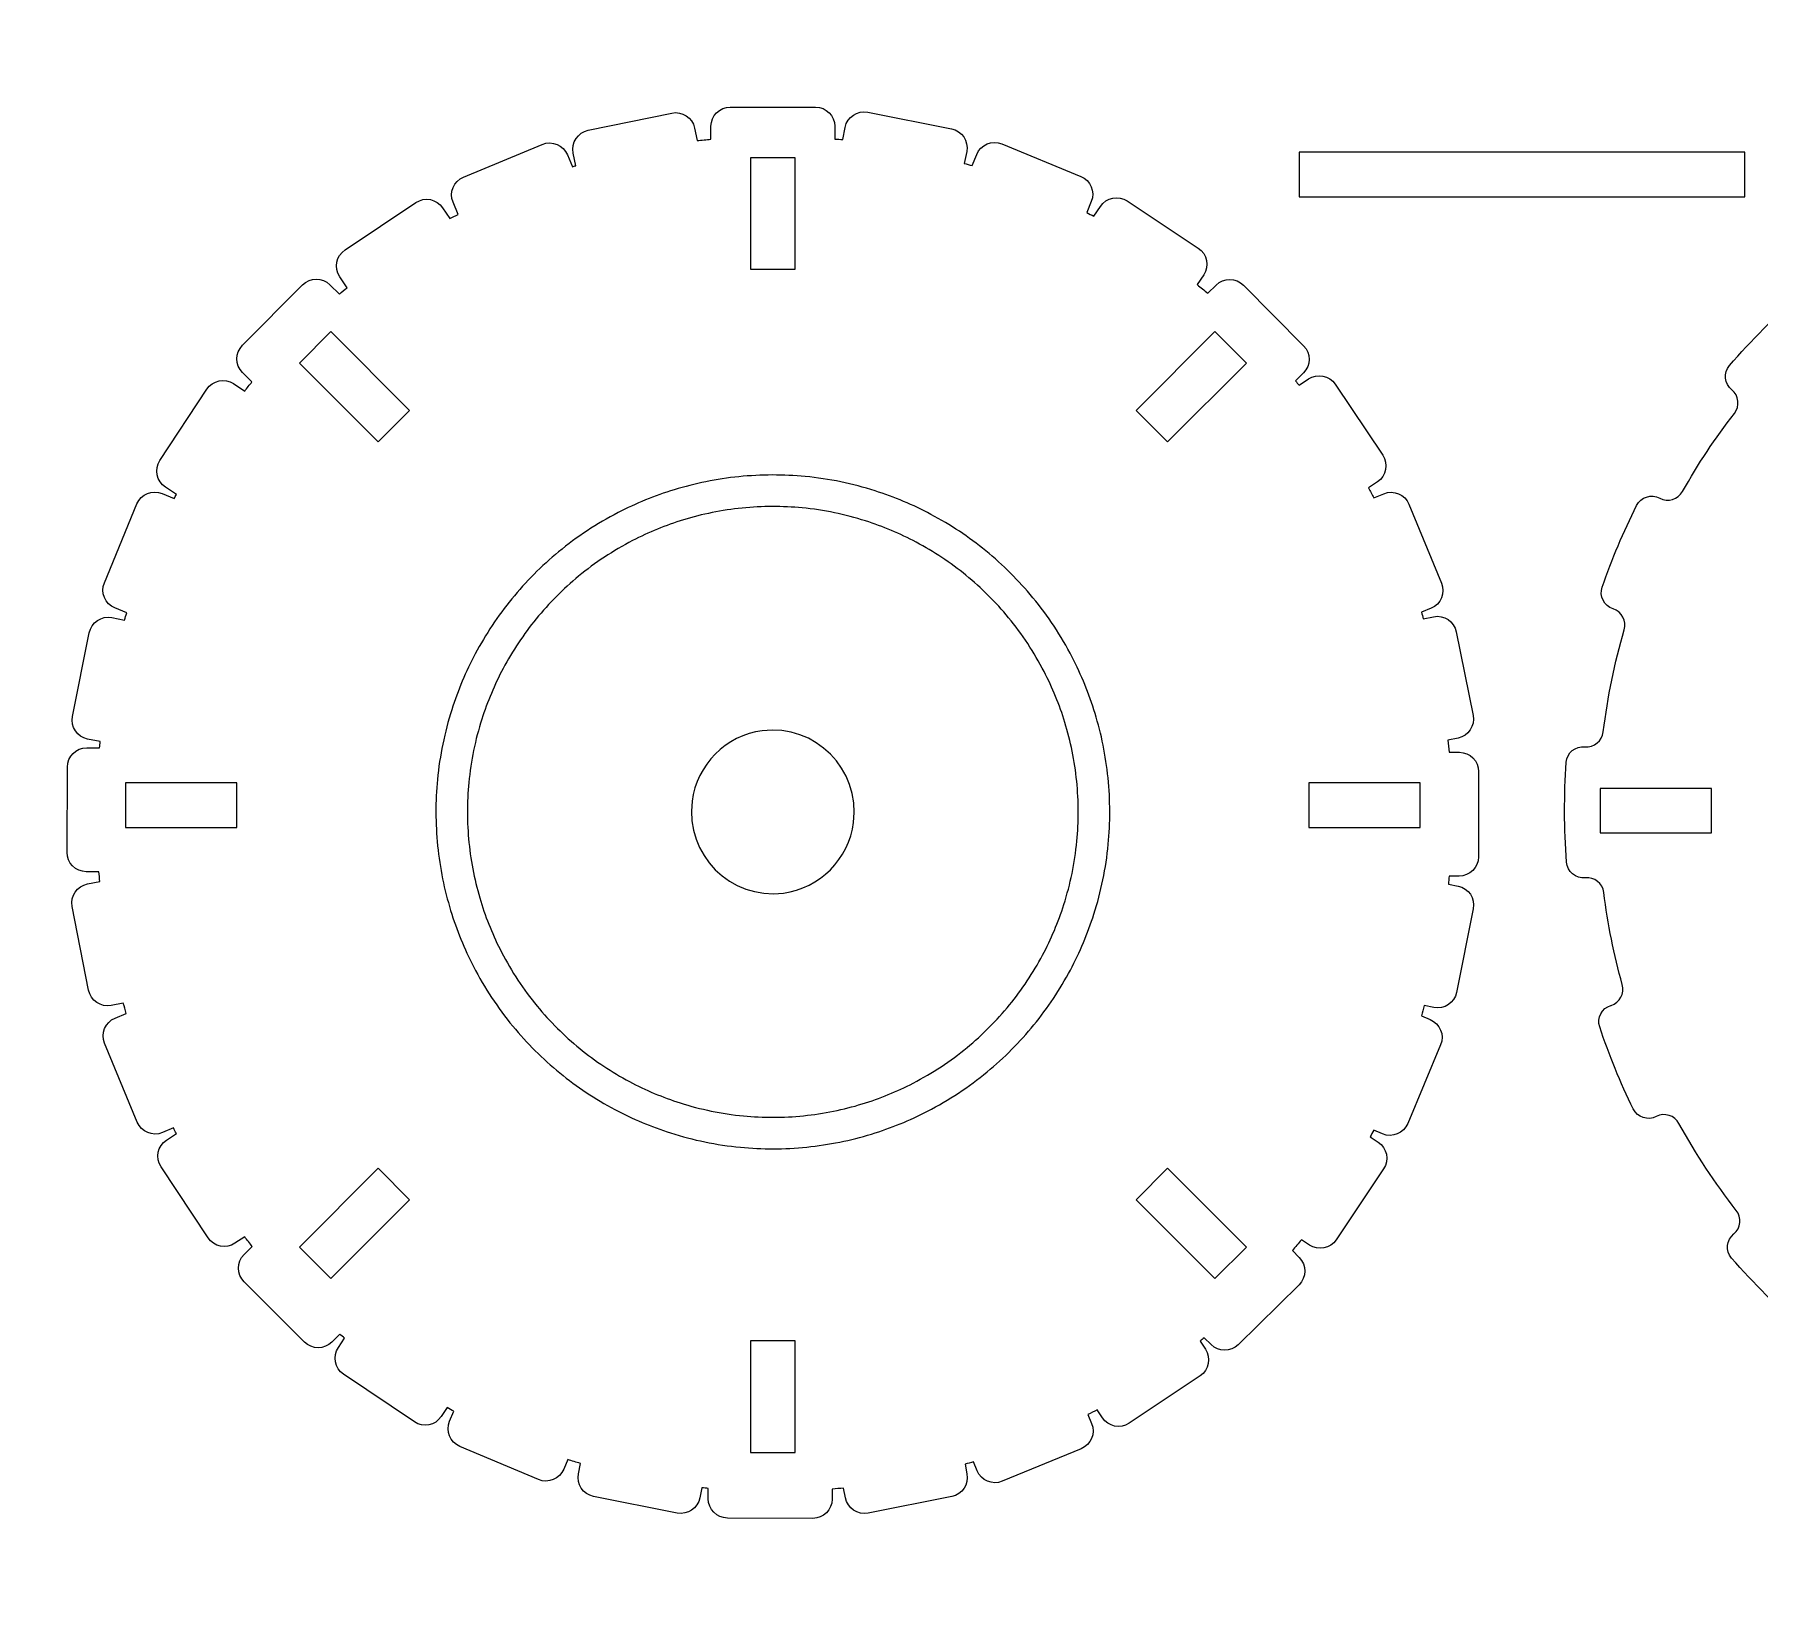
# Model space of a CAD drawing. Header units: centimetres. Extents: x -162 to 162, y -134 to 134.
# Drawn here: x 108.9 to 120.7, y -26.18 to -15.49 of the extents above; entities that cross this region are included whole.
import ezdxf

# ---------------------------------------------------------------- set-up
doc = ezdxf.new("R2010")
doc.units = ezdxf.units.CM
doc.header["$MEASUREMENT"] = 0
doc.layers.add('Capa 1', color=7, linetype='Continuous')
doc.layers.add('GUIDE', color=7, linetype='Continuous')

msp = doc.modelspace()

# ---------------------------------------------------------------- linework, layer by layer
at = {"layer": 'Capa 1', "lineweight": 9}
for points, knots in [([(118.64385, -21.24163), (118.71633, -21.24179), (118.77573, -21.18264), (118.77591, -21.11018), (118.77591, -21.11018), (118.77724, -20.52672), (118.77724, -20.52672), (118.77739, -20.45426), (118.71825, -20.39484), (118.64579, -20.39466), (118.64579, -20.39466), (118.57515, -20.39451), (118.57515, -20.39451), (118.57265, -20.36688), (118.57028, -20.33923), (118.5673, -20.31175), (118.5673, -20.31175), (118.63628, -20.2979), (118.63628, -20.2979), (118.70732, -20.28361), (118.75377, -20.21381), (118.73948, -20.14277), (118.73948, -20.14277), (118.62452, -19.57074), (118.62452, -19.57074), (118.61025, -19.4997), (118.54043, -19.45325), (118.46938, -19.46753), (118.46938, -19.46753), (118.39914, -19.48165), (118.39914, -19.48165), (118.39467, -19.46679), (118.39096, -19.45164), (118.38636, -19.43686), (118.38636, -19.43686), (118.45189, -19.40984), (118.45189, -19.40984), (118.51888, -19.38222), (118.55109, -19.30481), (118.52346, -19.23782), (118.52346, -19.23782), (118.30105, -18.69841), (118.30105, -18.69841), (118.27342, -18.63141), (118.19601, -18.59921), (118.12902, -18.62684), (118.12902, -18.62684), (118.06037, -18.65515), (118.06037, -18.65515), (118.04827, -18.63223), (118.03639, -18.6092), (118.02392, -18.58652), (118.02392, -18.58652), (118.08543, -18.54527), (118.08543, -18.54527), (118.14561, -18.50492), (118.16184, -18.42265), (118.12148, -18.36247), (118.12148, -18.36247), (117.79653, -17.87787), (117.79653, -17.87787), (117.75616, -17.81769), (117.67391, -17.80146), (117.61373, -17.84182), (117.61373, -17.84182), (117.54978, -17.88468), (117.54978, -17.88468), (117.54165, -17.87473), (117.53353, -17.86477), (117.5253, -17.85488), (117.5253, -17.85488), (117.57995, -17.80061), (117.57995, -17.80061), (117.63138, -17.74955), (117.63166, -17.6657), (117.58059, -17.61428), (117.58059, -17.61428), (117.16945, -17.2003), (117.16945, -17.2003), (117.11838, -17.14888), (117.03454, -17.14859), (116.98311, -17.19966), (116.98311, -17.19966), (116.92674, -17.25564), (116.92674, -17.25564), (116.90254, -17.23547), (116.87775, -17.21603), (116.85313, -17.19633), (116.85313, -17.19633), (116.8975, -17.12941), (116.8975, -17.12941), (116.93753, -17.06902), (116.92085, -16.98683), (116.86047, -16.94679), (116.86047, -16.94679), (116.37413, -16.62444), (116.37413, -16.62444), (116.31373, -16.5844), (116.23156, -16.60108), (116.19153, -16.66147), (116.19153, -16.66147), (116.14667, -16.72916), (116.14667, -16.72916), (116.1304, -16.72042), (116.1137, -16.71242), (116.09731, -16.70388), (116.09731, -16.70388), (116.1285, -16.62803), (116.1285, -16.62803), (116.15607, -16.56102), (116.12378, -16.48363), (116.05677, -16.45606), (116.05677, -16.45606), (115.51717, -16.23411), (115.51717, -16.23411), (115.45015, -16.20655), (115.37276, -16.23883), (115.34521, -16.30584), (115.34521, -16.30584), (115.31358, -16.38276), (115.31358, -16.38276), (115.29606, -16.37741), (115.27821, -16.37285), (115.2606, -16.36772), (115.2606, -16.36772), (115.27689, -16.28526), (115.27689, -16.28526), (115.29094, -16.21418), (115.24427, -16.14451), (115.17318, -16.13046), (115.17318, -16.13046), (114.6008, -16.01734), (114.6008, -16.01734), (114.5297, -16.00329), (114.46004, -16.04995), (114.446, -16.12104), (114.446, -16.12104), (114.42939, -16.20505), (114.42939, -16.20505), (114.41137, -16.20324), (114.39305, -16.20252), (114.37498, -16.20092), (114.37498, -16.20092), (114.37498, -16.11409), (114.37498, -16.11409), (114.37498, -16.04164), (114.31571, -15.98234), (114.24323, -15.98234), (114.24323, -15.98234), (113.65977, -15.98234), (113.65977, -15.98234), (113.58731, -15.98234), (113.52801, -16.04164), (113.52801, -16.11409), (113.52801, -16.11409), (113.52801, -16.20227), (113.52801, -16.20227), (113.49652, -16.20517), (113.46518, -16.20856), (113.43386, -16.21211), (113.43386, -16.21211), (113.41597, -16.12555), (113.41597, -16.12555), (113.4013, -16.0546), (113.33124, -16.00854), (113.26027, -16.02321), (113.26027, -16.02321), (112.6889, -16.14134), (112.6889, -16.14134), (112.61793, -16.15601), (112.57188, -16.22608), (112.58654, -16.29704), (112.58654, -16.29704), (112.60443, -16.38353), (112.60443, -16.38353), (112.59647, -16.38596), (112.58833, -16.38797), (112.5804, -16.39045), (112.5804, -16.39045), (112.54677, -16.30926), (112.54677, -16.30926), (112.51905, -16.24232), (112.44158, -16.21024), (112.37463, -16.23795), (112.37463, -16.23795), (111.83559, -16.46123), (111.83559, -16.46123), (111.76864, -16.48896), (111.73655, -16.56642), (111.76428, -16.63337), (111.76428, -16.63337), (111.79872, -16.71653), (111.79872, -16.71653), (111.78029, -16.72626), (111.76154, -16.73545), (111.74325, -16.74544), (111.74325, -16.74544), (111.69357, -16.67119), (111.69357, -16.67119), (111.65328, -16.61096), (111.57104, -16.59466), (111.51082, -16.63495), (111.51082, -16.63495), (111.02588, -16.9594), (111.02588, -16.9594), (110.96565, -16.9997), (110.94934, -17.08195), (110.98964, -17.14218), (110.98964, -17.14218), (111.04027, -17.21782), (111.04027, -17.21782), (111.02242, -17.23231), (111.00468, -17.24688), (110.98707, -17.26164), (110.98707, -17.26164), (110.92252, -17.19744), (110.92252, -17.19744), (110.87116, -17.14634), (110.78731, -17.14656), (110.7362, -17.19794), (110.7362, -17.19794), (110.32474, -17.61162), (110.32474, -17.61162), (110.27364, -17.663), (110.27387, -17.74685), (110.32525, -17.79794), (110.32525, -17.79794), (110.38944, -17.86179), (110.38944, -17.86179), (110.37252, -17.88221), (110.35653, -17.9034), (110.33994, -17.92412), (110.33994, -17.92412), (110.26357, -17.87387), (110.26357, -17.87387), (110.20303, -17.83404), (110.12091, -17.85098), (110.08108, -17.91151), (110.08108, -17.91151), (109.76036, -18.39892), (109.76036, -18.39892), (109.72054, -18.45945), (109.73747, -18.54157), (109.79801, -18.58141), (109.79801, -18.58141), (109.8729, -18.63068), (109.8729, -18.63068), (109.86786, -18.64006), (109.86329, -18.64972), (109.85832, -18.65914), (109.85832, -18.65914), (109.77506, -18.62476), (109.77506, -18.62476), (109.70808, -18.59711), (109.63066, -18.62927), (109.603, -18.69626), (109.603, -18.69626), (109.38031, -19.23555), (109.38031, -19.23555), (109.35266, -19.30252), (109.38483, -19.37996), (109.45181, -19.40761), (109.45181, -19.40761), (109.53308, -19.44118), (109.53308, -19.44118), (109.52797, -19.45763), (109.52385, -19.47452), (109.51892, -19.49106), (109.51892, -19.49106), (109.43179, -19.47368), (109.43179, -19.47368), (109.36072, -19.45949), (109.29098, -19.50604), (109.2768, -19.5771), (109.2768, -19.5771), (109.16262, -20.14929), (109.16262, -20.14929), (109.14844, -20.22035), (109.19497, -20.29009), (109.26604, -20.30427), (109.26604, -20.30427), (109.3522, -20.32146), (109.3522, -20.32146), (109.35067, -20.33584), (109.34923, -20.35025), (109.34784, -20.36466), (109.34784, -20.36466), (109.25999, -20.36429), (109.25999, -20.36429), (109.18752, -20.36398), (109.12798, -20.42303), (109.12768, -20.49549), (109.12768, -20.49549), (109.12524, -21.07895), (109.12524, -21.07895), (109.12494, -21.15141), (109.18397, -21.21095), (109.25643, -21.21125), (109.25643, -21.21125), (109.34357, -21.21161), (109.34357, -21.21161), (109.34544, -21.23374), (109.34645, -21.25611), (109.34864, -21.27815), (109.34864, -21.27815), (109.26436, -21.29468), (109.26436, -21.29468), (109.19325, -21.30862), (109.14647, -21.3782), (109.16042, -21.44931), (109.16042, -21.44931), (109.27264, -22.02189), (109.27264, -22.02189), (109.28659, -22.09299), (109.35618, -22.13977), (109.42729, -22.12583), (109.42729, -22.12583), (109.50989, -22.10963), (109.50989, -22.10963), (109.51677, -22.13338), (109.52291, -22.15744), (109.53016, -22.18104), (109.53016, -22.18104), (109.45354, -22.21278), (109.45354, -22.21278), (109.38659, -22.24053), (109.35452, -22.31799), (109.38225, -22.38494), (109.38225, -22.38494), (109.6056, -22.92397), (109.6056, -22.92397), (109.63334, -22.99091), (109.71081, -23.02299), (109.77776, -22.99524), (109.77776, -22.99524), (109.85347, -22.96387), (109.85347, -22.96387), (109.86004, -22.97641), (109.86615, -22.98921), (109.87283, -23.00168), (109.87283, -23.00168), (109.80506, -23.04658), (109.80506, -23.04658), (109.74465, -23.0866), (109.72797, -23.16876), (109.768, -23.22918), (109.768, -23.22918), (110.09026, -23.71557), (110.09026, -23.71557), (110.13027, -23.77598), (110.21244, -23.79265), (110.27286, -23.75264), (110.27286, -23.75264), (110.33985, -23.70825), (110.33985, -23.70825), (110.35726, -23.72999), (110.37414, -23.75213), (110.39192, -23.77357), (110.39192, -23.77357), (110.33589, -23.82969), (110.33589, -23.82969), (110.28469, -23.88097), (110.28476, -23.96482), (110.33605, -24.01602), (110.33605, -24.01602), (110.74896, -24.42824), (110.74896, -24.42824), (110.80024, -24.47943), (110.88408, -24.47937), (110.93527, -24.42809), (110.93527, -24.42809), (110.98995, -24.37332), (110.98995, -24.37332), (111.00107, -24.38264), (111.01207, -24.39212), (111.02328, -24.40133), (111.02328, -24.40133), (110.98035, -24.46516), (110.98035, -24.46516), (110.9399, -24.52527), (110.956, -24.60757), (111.01611, -24.64801), (111.01611, -24.64801), (111.50022, -24.9737), (111.50022, -24.9737), (111.56034, -25.01414), (111.64264, -24.99805), (111.68308, -24.93792), (111.68308, -24.93792), (111.72454, -24.8763), (111.72454, -24.8763), (111.73951, -24.88455), (111.75442, -24.89289), (111.76948, -24.90098), (111.76948, -24.90098), (111.74081, -24.9691), (111.74081, -24.9691), (111.7127, -25.0359), (111.74435, -25.11354), (111.81115, -25.14164), (111.81115, -25.14164), (112.34893, -25.36795), (112.34893, -25.36795), (112.41573, -25.39606), (112.49336, -25.36441), (112.52147, -25.29761), (112.52147, -25.29761), (112.5493, -25.2315), (112.5493, -25.2315), (112.57789, -25.24064), (112.60673, -25.24921), (112.63558, -25.2578), (112.63558, -25.2578), (112.62158, -25.32827), (112.62158, -25.32827), (112.60745, -25.39935), (112.65404, -25.46904), (112.72513, -25.48318), (112.72513, -25.48318), (113.2974, -25.59686), (113.2974, -25.59686), (113.36848, -25.61099), (113.43818, -25.56439), (113.45231, -25.49331), (113.45231, -25.49331), (113.46598, -25.42446), (113.46598, -25.42446), (113.48065, -25.42602), (113.49535, -25.42743), (113.51006, -25.42886), (113.51006, -25.42886), (113.50979, -25.49908), (113.50979, -25.49908), (113.5095, -25.57154), (113.56856, -25.63106), (113.64102, -25.63134), (113.64102, -25.63134), (114.22448, -25.63361), (114.22448, -25.63361), (114.29695, -25.63389), (114.35647, -25.57483), (114.35674, -25.50238), (114.35674, -25.50238), (114.35702, -25.43293), (114.35702, -25.43293), (114.3828, -25.43075), (114.40889, -25.42963), (114.43454, -25.42702), (114.43454, -25.42702), (114.44774, -25.49363), (114.44774, -25.49363), (114.46181, -25.56471), (114.53148, -25.61135), (114.60257, -25.59728), (114.60257, -25.59728), (115.17492, -25.48395), (115.17492, -25.48395), (115.246, -25.46986), (115.29264, -25.40019), (115.27857, -25.32911), (115.27857, -25.32911), (115.26555, -25.26337), (115.26555, -25.26337), (115.28459, -25.25779), (115.30391, -25.25291), (115.32286, -25.2471), (115.32286, -25.2471), (115.34802, -25.30814), (115.34802, -25.30814), (115.37562, -25.37515), (115.45303, -25.40738), (115.52002, -25.37977), (115.52002, -25.37977), (116.05949, -25.15748), (116.05949, -25.15748), (116.12648, -25.12987), (116.15871, -25.05246), (116.13111, -24.98547), (116.13111, -24.98547), (116.10587, -24.92423), (116.10587, -24.92423), (116.12659, -24.91338), (116.14783, -24.90337), (116.16837, -24.89221), (116.16837, -24.89221), (116.2045, -24.94635), (116.2045, -24.94635), (116.24472, -25.00664), (116.32696, -25.02304), (116.38723, -24.98281), (116.38723, -24.98281), (116.87255, -24.65893), (116.87255, -24.65893), (116.93282, -24.61871), (116.94921, -24.53648), (116.909, -24.47621), (116.909, -24.47621), (116.87224, -24.42113), (116.87224, -24.42113), (116.88188, -24.41333), (116.89192, -24.40602), (116.90148, -24.39815), (116.90148, -24.39815), (116.94755, -24.4448), (116.94755, -24.4448), (116.99844, -24.49636), (117.08231, -24.49689), (117.13387, -24.44599), (117.13387, -24.44599), (117.54908, -24.03607), (117.54908, -24.03607), (117.60063, -23.98515), (117.60116, -23.90132), (117.55025, -23.84974), (117.55025, -23.84974), (117.50369, -23.80256), (117.50369, -23.80256), (117.52448, -23.7779), (117.54507, -23.75306), (117.56538, -23.72796), (117.56538, -23.72796), (117.62045, -23.76471), (117.62045, -23.76471), (117.68072, -23.80493), (117.76295, -23.78852), (117.80316, -23.72825), (117.80316, -23.72825), (118.12703, -23.2429), (118.12703, -23.2429), (118.16724, -23.18263), (118.15083, -23.1004), (118.09056, -23.06019), (118.09056, -23.06019), (118.03644, -23.02407), (118.03644, -23.02407), (118.04451, -23.00919), (118.0517, -22.99377), (118.05961, -22.97881), (118.05961, -22.97881), (118.12055, -23.00421), (118.12055, -23.00421), (118.18743, -23.03209), (118.26495, -23.00018), (118.29284, -22.9333), (118.29284, -22.9333), (118.51733, -22.39475), (118.51733, -22.39475), (118.54522, -22.32787), (118.51331, -22.25034), (118.44643, -22.22245), (118.44643, -22.22245), (118.38582, -22.19719), (118.38582, -22.19719), (118.39303, -22.17411), (118.39898, -22.15051), (118.40582, -22.12728), (118.40582, -22.12728), (118.47146, -22.14036), (118.47146, -22.14036), (118.54253, -22.15452), (118.61226, -22.10797), (118.62642, -22.0369), (118.62642, -22.0369), (118.7405, -21.4647), (118.7405, -21.4647), (118.75468, -21.39364), (118.70812, -21.3239), (118.63706, -21.30974), (118.63706, -21.30974), (118.57037, -21.29644), (118.57037, -21.29644), (118.57225, -21.27823), (118.57323, -21.25975), (118.57488, -21.24147), (118.57488, -21.24147), (118.64385, -21.24163), (118.64385, -21.24163)], [0, 0, 0, 0, 0.00520833, 0.00520833, 0.00520833, 0.01041667, 0.01041667, 0.01041667, 0.015625, 0.015625, 0.015625, 0.02083333, 0.02083333, 0.02083333, 0.02604167, 0.02604167, 0.02604167, 0.03125, 0.03125, 0.03125, 0.03645833, 0.03645833, 0.03645833, 0.04166667, 0.04166667, 0.04166667, 0.046875, 0.046875, 0.046875, 0.05208333, 0.05208333, 0.05208333, 0.05729167, 0.05729167, 0.05729167, 0.0625, 0.0625, 0.0625, 0.06770833, 0.06770833, 0.06770833, 0.07291667, 0.07291667, 0.07291667, 0.078125, 0.078125, 0.078125, 0.08333333, 0.08333333, 0.08333333, 0.08854167, 0.08854167, 0.08854167, 0.09375, 0.09375, 0.09375, 0.09895833, 0.09895833, 0.09895833, 0.10416667, 0.10416667, 0.10416667, 0.109375, 0.109375, 0.109375, 0.11458333, 0.11458333, 0.11458333, 0.11979167, 0.11979167, 0.11979167, 0.125, 0.125, 0.125, 0.13020833, 0.13020833, 0.13020833, 0.13541667, 0.13541667, 0.13541667, 0.140625, 0.140625, 0.140625, 0.14583333, 0.14583333, 0.14583333, 0.15104167, 0.15104167, 0.15104167, 0.15625, 0.15625, 0.15625, 0.16145833, 0.16145833, 0.16145833, 0.16666667, 0.16666667, 0.16666667, 0.171875, 0.171875, 0.171875, 0.17708333, 0.17708333, 0.17708333, 0.18229167, 0.18229167, 0.18229167, 0.1875, 0.1875, 0.1875, 0.19270833, 0.19270833, 0.19270833, 0.19791667, 0.19791667, 0.19791667, 0.203125, 0.203125, 0.203125, 0.20833333, 0.20833333, 0.20833333, 0.21354167, 0.21354167, 0.21354167, 0.21875, 0.21875, 0.21875, 0.22395833, 0.22395833, 0.22395833, 0.22916667, 0.22916667, 0.22916667, 0.234375, 0.234375, 0.234375, 0.23958333, 0.23958333, 0.23958333, 0.24479167, 0.24479167, 0.24479167, 0.25, 0.25, 0.25, 0.25520833, 0.25520833, 0.25520833, 0.26041667, 0.26041667, 0.26041667, 0.265625, 0.265625, 0.265625, 0.27083333, 0.27083333, 0.27083333, 0.27604167, 0.27604167, 0.27604167, 0.28125, 0.28125, 0.28125, 0.28645833, 0.28645833, 0.28645833, 0.29166667, 0.29166667, 0.29166667, 0.296875, 0.296875, 0.296875, 0.30208333, 0.30208333, 0.30208333, 0.30729167, 0.30729167, 0.30729167, 0.3125, 0.3125, 0.3125, 0.31770833, 0.31770833, 0.31770833, 0.32291667, 0.32291667, 0.32291667, 0.328125, 0.328125, 0.328125, 0.33333333, 0.33333333, 0.33333333, 0.33854167, 0.33854167, 0.33854167, 0.34375, 0.34375, 0.34375, 0.34895833, 0.34895833, 0.34895833, 0.35416667, 0.35416667, 0.35416667, 0.359375, 0.359375, 0.359375, 0.36458333, 0.36458333, 0.36458333, 0.36979167, 0.36979167, 0.36979167, 0.375, 0.375, 0.375, 0.38020833, 0.38020833, 0.38020833, 0.38541667, 0.38541667, 0.38541667, 0.390625, 0.390625, 0.390625, 0.39583333, 0.39583333, 0.39583333, 0.40104167, 0.40104167, 0.40104167, 0.40625, 0.40625, 0.40625, 0.41145833, 0.41145833, 0.41145833, 0.41666667, 0.41666667, 0.41666667, 0.421875, 0.421875, 0.421875, 0.42708333, 0.42708333, 0.42708333, 0.43229167, 0.43229167, 0.43229167, 0.4375, 0.4375, 0.4375, 0.44270833, 0.44270833, 0.44270833, 0.44791667, 0.44791667, 0.44791667, 0.453125, 0.453125, 0.453125, 0.45833333, 0.45833333, 0.45833333, 0.46354167, 0.46354167, 0.46354167, 0.46875, 0.46875, 0.46875, 0.47395833, 0.47395833, 0.47395833, 0.47916667, 0.47916667, 0.47916667, 0.484375, 0.484375, 0.484375, 0.48958333, 0.48958333, 0.48958333, 0.49479167, 0.49479167, 0.49479167, 0.5, 0.5, 0.5, 0.50520833, 0.50520833, 0.50520833, 0.51041667, 0.51041667, 0.51041667, 0.515625, 0.515625, 0.515625, 0.52083333, 0.52083333, 0.52083333, 0.52604167, 0.52604167, 0.52604167, 0.53125, 0.53125, 0.53125, 0.53645833, 0.53645833, 0.53645833, 0.54166667, 0.54166667, 0.54166667, 0.546875, 0.546875, 0.546875, 0.55208333, 0.55208333, 0.55208333, 0.55729167, 0.55729167, 0.55729167, 0.5625, 0.5625, 0.5625, 0.56770833, 0.56770833, 0.56770833, 0.57291667, 0.57291667, 0.57291667, 0.578125, 0.578125, 0.578125, 0.58333333, 0.58333333, 0.58333333, 0.58854167, 0.58854167, 0.58854167, 0.59375, 0.59375, 0.59375, 0.59895833, 0.59895833, 0.59895833, 0.60416667, 0.60416667, 0.60416667, 0.609375, 0.609375, 0.609375, 0.61458333, 0.61458333, 0.61458333, 0.61979167, 0.61979167, 0.61979167, 0.625, 0.625, 0.625, 0.63020833, 0.63020833, 0.63020833, 0.63541667, 0.63541667, 0.63541667, 0.640625, 0.640625, 0.640625, 0.64583333, 0.64583333, 0.64583333, 0.65104167, 0.65104167, 0.65104167, 0.65625, 0.65625, 0.65625, 0.66145833, 0.66145833, 0.66145833, 0.66666667, 0.66666667, 0.66666667, 0.671875, 0.671875, 0.671875, 0.67708333, 0.67708333, 0.67708333, 0.68229167, 0.68229167, 0.68229167, 0.6875, 0.6875, 0.6875, 0.69270833, 0.69270833, 0.69270833, 0.69791667, 0.69791667, 0.69791667, 0.703125, 0.703125, 0.703125, 0.70833333, 0.70833333, 0.70833333, 0.71354167, 0.71354167, 0.71354167, 0.71875, 0.71875, 0.71875, 0.72395833, 0.72395833, 0.72395833, 0.72916667, 0.72916667, 0.72916667, 0.734375, 0.734375, 0.734375, 0.73958333, 0.73958333, 0.73958333, 0.74479167, 0.74479167, 0.74479167, 0.75, 0.75, 0.75, 0.75520833, 0.75520833, 0.75520833, 0.76041667, 0.76041667, 0.76041667, 0.765625, 0.765625, 0.765625, 0.77083333, 0.77083333, 0.77083333, 0.77604167, 0.77604167, 0.77604167, 0.78125, 0.78125, 0.78125, 0.78645833, 0.78645833, 0.78645833, 0.79166667, 0.79166667, 0.79166667, 0.796875, 0.796875, 0.796875, 0.80208333, 0.80208333, 0.80208333, 0.80729167, 0.80729167, 0.80729167, 0.8125, 0.8125, 0.8125, 0.81770833, 0.81770833, 0.81770833, 0.82291667, 0.82291667, 0.82291667, 0.828125, 0.828125, 0.828125, 0.83333333, 0.83333333, 0.83333333, 0.83854167, 0.83854167, 0.83854167, 0.84375, 0.84375, 0.84375, 0.84895833, 0.84895833, 0.84895833, 0.85416667, 0.85416667, 0.85416667, 0.859375, 0.859375, 0.859375, 0.86458333, 0.86458333, 0.86458333, 0.86979167, 0.86979167, 0.86979167, 0.875, 0.875, 0.875, 0.88020833, 0.88020833, 0.88020833, 0.88541667, 0.88541667, 0.88541667, 0.890625, 0.890625, 0.890625, 0.89583333, 0.89583333, 0.89583333, 0.90104167, 0.90104167, 0.90104167, 0.90625, 0.90625, 0.90625, 0.91145833, 0.91145833, 0.91145833, 0.91666667, 0.91666667, 0.91666667, 0.921875, 0.921875, 0.921875, 0.92708333, 0.92708333, 0.92708333, 0.93229167, 0.93229167, 0.93229167, 0.9375, 0.9375, 0.9375, 0.94270833, 0.94270833, 0.94270833, 0.94791667, 0.94791667, 0.94791667, 0.953125, 0.953125, 0.953125, 0.95833333, 0.95833333, 0.95833333, 0.96354167, 0.96354167, 0.96354167, 0.96875, 0.96875, 0.96875, 0.97395833, 0.97395833, 0.97395833, 0.97916667, 0.97916667, 0.97916667, 0.984375, 0.984375, 0.984375, 0.98958333, 0.98958333, 0.98958333, 0.99479167, 0.99479167, 0.99479167, 1, 1, 1, 1]), ([(123.47522, -16.39157), (123.25974, -16.41899), (123.04981, -16.46179), (122.84617, -16.51829), (122.78535, -16.53516), (122.72242, -16.50171), (122.70395, -16.44137), (122.70395, -16.44137), (122.70375, -16.44071), (122.70375, -16.44071), (122.6848, -16.37872), (122.61824, -16.34328), (122.55674, -16.36377), (122.36323, -16.42829), (122.17593, -16.50517), (121.99532, -16.59304), (121.93705, -16.62139), (121.91438, -16.69312), (121.94415, -16.75068), (121.94415, -16.75068), (121.94436, -16.75106), (121.94436, -16.75106), (121.9734, -16.80722), (121.95155, -16.87539), (121.89616, -16.90586), (121.68697, -17.02091), (121.48837, -17.15185), (121.30224, -17.29745), (121.25242, -17.33642), (121.18118, -17.32969), (121.14096, -17.28087), (121.14096, -17.28087), (121.14095, -17.28086), (121.14095, -17.28086), (121.09966, -17.23074), (121.02445, -17.22345), (120.97542, -17.26602), (120.80289, -17.41581), (120.6416, -17.5777), (120.49308, -17.75049), (120.45076, -17.79972), (120.45846, -17.87485), (120.50876, -17.9159), (120.50876, -17.9159), (120.50905, -17.91613), (120.50905, -17.91613), (120.55795, -17.95604), (120.56502, -18.02705), (120.52637, -18.07697), (120.39546, -18.2461), (120.27677, -18.42475), (120.1712, -18.61142), (120.14014, -18.66635), (120.07193, -18.68732), (120.01622, -18.6577), (120.01622, -18.6577), (120.01556, -18.65735), (120.01556, -18.65735), (119.95833, -18.62693), (119.8863, -18.64881), (119.85731, -18.70677), (119.76713, -18.88704), (119.68852, -19.07371), (119.622, -19.26563), (119.60076, -19.32692), (119.63543, -19.39386), (119.69723, -19.41353), (119.69723, -19.41353), (119.69747, -19.41361), (119.69747, -19.41361), (119.75774, -19.43278), (119.79052, -19.4964), (119.77286, -19.55714), (119.70715, -19.78318), (119.65897, -20.01601), (119.62997, -20.25403), (119.62233, -20.31682), (119.56718, -20.36254), (119.50422, -20.35646), (119.50422, -20.35646), (119.50421, -20.35645), (119.50421, -20.35645), (119.43957, -20.35021), (119.38125, -20.39806), (119.3767, -20.46284), (119.36089, -20.68741), (119.36097, -20.91567), (119.37845, -21.14646), (119.38336, -21.2112), (119.44195, -21.25908), (119.50655, -21.25254), (119.50655, -21.25254), (119.50692, -21.2525), (119.50692, -21.2525), (119.56972, -21.24615), (119.62492, -21.29153), (119.63289, -21.35414), (119.6603, -21.56961), (119.7031, -21.77953), (119.7596, -21.98318), (119.77647, -22.044), (119.74303, -22.10694), (119.68267, -22.1254), (119.68267, -22.1254), (119.68203, -22.1256), (119.68203, -22.1256), (119.62004, -22.14455), (119.58459, -22.21111), (119.60509, -22.2726), (119.6696, -22.46613), (119.74648, -22.65343), (119.83435, -22.83403), (119.8627, -22.89231), (119.93443, -22.91498), (119.99199, -22.8852), (119.99199, -22.8852), (119.99238, -22.885), (119.99238, -22.885), (120.04853, -22.85596), (120.1167, -22.8778), (120.14717, -22.9332), (120.26223, -23.14239), (120.39317, -23.34099), (120.53876, -23.52712), (120.57773, -23.57693), (120.571, -23.64818), (120.52219, -23.68839), (120.52219, -23.68839), (120.52217, -23.6884), (120.52217, -23.6884), (120.47206, -23.7297), (120.46476, -23.8049), (120.50734, -23.85394), (120.65712, -24.02646), (120.81901, -24.18775), (120.9918, -24.33627), (121.04104, -24.37858), (121.11616, -24.37088), (121.15721, -24.32058), (121.15721, -24.32058), (121.15744, -24.32031), (121.15744, -24.32031), (121.19735, -24.27139), (121.26836, -24.26433), (121.31828, -24.30297), (121.48741, -24.43389), (121.66607, -24.55259), (121.85273, -24.65816), (121.90766, -24.68923), (121.92863, -24.75742), (121.89901, -24.81314), (121.89901, -24.81314), (121.89867, -24.81379), (121.89867, -24.81379), (121.86824, -24.87101), (121.89012, -24.94304), (121.94808, -24.97204), (122.12835, -25.06222), (122.31501, -25.14082), (122.50693, -25.20734), (122.56822, -25.22858), (122.63517, -25.19391), (122.65484, -25.1321), (122.65484, -25.1321), (122.65491, -25.13188), (122.65491, -25.13188), (122.67409, -25.0716), (122.73771, -25.03883), (122.79844, -25.05648), (123.02448, -25.12221), (123.25733, -25.17037), (123.49534, -25.19937), (123.55812, -25.20702), (123.60385, -25.26217), (123.59777, -25.32512), (123.59777, -25.32512), (123.59776, -25.32516), (123.59776, -25.32516), (123.59152, -25.38979), (123.63937, -25.4481), (123.70415, -25.45267), (123.92872, -25.46846), (124.15699, -25.46839), (124.38777, -25.4509), (124.45252, -25.446), (124.50039, -25.3874), (124.49385, -25.32281), (124.49385, -25.32281), (124.49382, -25.32244), (124.49382, -25.32244), (124.48746, -25.25964), (124.53284, -25.20444), (124.59546, -25.19647), (124.81092, -25.16905), (125.02084, -25.12624), (125.22449, -25.06974), (125.28531, -25.05287), (125.34825, -25.08632), (125.36671, -25.14667), (125.36671, -25.14667), (125.36691, -25.14732), (125.36691, -25.14732), (125.38587, -25.20931), (125.45242, -25.24477), (125.51392, -25.22426), (125.70744, -25.15974), (125.89474, -25.08286), (126.07534, -24.995), (126.13361, -24.96666), (126.15629, -24.89493), (126.12651, -24.83736), (126.12651, -24.83736), (126.12631, -24.83696), (126.12631, -24.83696), (126.09727, -24.78081), (126.11912, -24.71265), (126.17451, -24.68217), (126.3837, -24.56712), (126.58229, -24.43619), (126.76842, -24.29059), (126.81824, -24.25161), (126.88949, -24.25835), (126.9297, -24.30717), (126.9297, -24.30717), (126.9297, -24.30717), (126.9297, -24.30717), (126.971, -24.35729), (127.0462, -24.36459), (127.09524, -24.32202), (127.26777, -24.17223), (127.42905, -24.01034), (127.57758, -23.83754), (127.61989, -23.78831), (127.61219, -23.71318), (127.5619, -23.67213), (127.5619, -23.67213), (127.56162, -23.67191), (127.56162, -23.67191), (127.5127, -23.63199), (127.50565, -23.56099), (127.54429, -23.51107), (127.67521, -23.34195), (127.79389, -23.16329), (127.89946, -22.97662), (127.93053, -22.9217), (127.99872, -22.90072), (128.05444, -22.93034), (128.05444, -22.93034), (128.0551, -22.93069), (128.0551, -22.93069), (128.11231, -22.9611), (128.18434, -22.93922), (128.21333, -22.88127), (128.30353, -22.701), (128.38213, -22.51433), (128.44865, -22.32241), (128.46988, -22.26113), (128.43522, -22.19418), (128.37342, -22.17452), (128.37342, -22.17452), (128.37319, -22.17444), (128.37319, -22.17444), (128.31291, -22.15526), (128.28014, -22.09165), (128.2978, -22.03091), (128.36352, -21.80486), (128.41168, -21.57203), (128.44069, -21.33401), (128.44834, -21.27123), (128.50348, -21.22551), (128.56644, -21.23159), (128.56644, -21.23159), (128.56647, -21.23158), (128.56647, -21.23158), (128.6311, -21.23783), (128.68941, -21.18997), (128.69397, -21.12519), (128.70976, -20.90062), (128.70968, -20.67236), (128.69221, -20.44158), (128.6873, -20.37685), (128.6287, -20.32896), (128.56411, -20.3355), (128.56411, -20.3355), (128.56375, -20.33554), (128.56375, -20.33554), (128.50095, -20.34189), (128.44575, -20.29651), (128.43778, -20.2339), (128.41036, -20.01843), (128.36755, -19.8085), (128.31105, -19.60485), (128.29418, -19.54404), (128.32763, -19.4811), (128.38798, -19.46264), (128.38798, -19.46264), (128.38863, -19.46245), (128.38863, -19.46245), (128.45061, -19.44349), (128.48606, -19.37693), (128.46557, -19.31544), (128.40106, -19.12192), (128.32418, -18.93462), (128.23632, -18.75401), (128.20797, -18.69574), (128.13624, -18.67306), (128.07867, -18.70284), (128.07867, -18.70284), (128.07827, -18.70305), (128.07827, -18.70305), (128.02212, -18.73209), (127.95396, -18.71024), (127.92349, -18.65485), (127.80842, -18.44567), (127.6775, -18.24706), (127.53189, -18.06093), (127.49292, -18.01111), (127.49965, -17.93987), (127.54847, -17.89965), (127.54847, -17.89965), (127.54848, -17.89964), (127.54848, -17.89964), (127.5986, -17.85834), (127.6059, -17.78314), (127.56333, -17.7341), (127.41354, -17.56157), (127.25164, -17.40029), (127.07885, -17.25177), (127.02962, -17.20946), (126.95449, -17.21716), (126.91345, -17.26745), (126.91345, -17.26745), (126.91322, -17.26774), (126.91322, -17.26774), (126.8733, -17.31664), (126.8023, -17.32371), (126.75238, -17.28506), (126.58327, -17.15414), (126.4046, -17.03545), (126.21793, -16.92988), (126.16301, -16.89882), (126.14203, -16.83062), (126.17165, -16.77491), (126.17165, -16.77491), (126.172, -16.77424), (126.172, -16.77424), (126.20241, -16.71702), (126.18053, -16.64499), (126.12258, -16.616), (125.94231, -16.52582), (125.75563, -16.44721), (125.56371, -16.38069), (125.50243, -16.35945), (125.43548, -16.39412), (125.41582, -16.45592), (125.41582, -16.45592), (125.41574, -16.45616), (125.41574, -16.45616), (125.39656, -16.51643), (125.33295, -16.54921), (125.2722, -16.53155), (125.04617, -16.46583), (124.81334, -16.41766), (124.57533, -16.38866), (124.51254, -16.38101), (124.46682, -16.32587), (124.4729, -16.26291), (124.4729, -16.26291), (124.4729, -16.26289), (124.4729, -16.26289), (124.47914, -16.19825), (124.43128, -16.13994), (124.36651, -16.13539), (124.14194, -16.11958), (123.91367, -16.11966), (123.68289, -16.13714), (123.61815, -16.14205), (123.57027, -16.20064), (123.57681, -16.26524), (123.57681, -16.26524), (123.57685, -16.26561), (123.57685, -16.26561), (123.58321, -16.32841), (123.53783, -16.38361), (123.47522, -16.39157)], [0, 0, 0, 0, 0.0078125, 0.0078125, 0.0078125, 0.015625, 0.015625, 0.015625, 0.0234375, 0.0234375, 0.0234375, 0.03125, 0.03125, 0.03125, 0.0390625, 0.0390625, 0.0390625, 0.046875, 0.046875, 0.046875, 0.0546875, 0.0546875, 0.0546875, 0.0625, 0.0625, 0.0625, 0.0703125, 0.0703125, 0.0703125, 0.078125, 0.078125, 0.078125, 0.0859375, 0.0859375, 0.0859375, 0.09375, 0.09375, 0.09375, 0.1015625, 0.1015625, 0.1015625, 0.109375, 0.109375, 0.109375, 0.1171875, 0.1171875, 0.1171875, 0.125, 0.125, 0.125, 0.1328125, 0.1328125, 0.1328125, 0.140625, 0.140625, 0.140625, 0.1484375, 0.1484375, 0.1484375, 0.15625, 0.15625, 0.15625, 0.1640625, 0.1640625, 0.1640625, 0.171875, 0.171875, 0.171875, 0.1796875, 0.1796875, 0.1796875, 0.1875, 0.1875, 0.1875, 0.1953125, 0.1953125, 0.1953125, 0.203125, 0.203125, 0.203125, 0.2109375, 0.2109375, 0.2109375, 0.21875, 0.21875, 0.21875, 0.2265625, 0.2265625, 0.2265625, 0.234375, 0.234375, 0.234375, 0.2421875, 0.2421875, 0.2421875, 0.25, 0.25, 0.25, 0.2578125, 0.2578125, 0.2578125, 0.265625, 0.265625, 0.265625, 0.2734375, 0.2734375, 0.2734375, 0.28125, 0.28125, 0.28125, 0.2890625, 0.2890625, 0.2890625, 0.296875, 0.296875, 0.296875, 0.3046875, 0.3046875, 0.3046875, 0.3125, 0.3125, 0.3125, 0.3203125, 0.3203125, 0.3203125, 0.328125, 0.328125, 0.328125, 0.3359375, 0.3359375, 0.3359375, 0.34375, 0.34375, 0.34375, 0.3515625, 0.3515625, 0.3515625, 0.359375, 0.359375, 0.359375, 0.3671875, 0.3671875, 0.3671875, 0.375, 0.375, 0.375, 0.3828125, 0.3828125, 0.3828125, 0.390625, 0.390625, 0.390625, 0.3984375, 0.3984375, 0.3984375, 0.40625, 0.40625, 0.40625, 0.4140625, 0.4140625, 0.4140625, 0.421875, 0.421875, 0.421875, 0.4296875, 0.4296875, 0.4296875, 0.4375, 0.4375, 0.4375, 0.4453125, 0.4453125, 0.4453125, 0.453125, 0.453125, 0.453125, 0.4609375, 0.4609375, 0.4609375, 0.46875, 0.46875, 0.46875, 0.4765625, 0.4765625, 0.4765625, 0.484375, 0.484375, 0.484375, 0.4921875, 0.4921875, 0.4921875, 0.5, 0.5, 0.5, 0.5078125, 0.5078125, 0.5078125, 0.515625, 0.515625, 0.515625, 0.5234375, 0.5234375, 0.5234375, 0.53125, 0.53125, 0.53125, 0.5390625, 0.5390625, 0.5390625, 0.546875, 0.546875, 0.546875, 0.5546875, 0.5546875, 0.5546875, 0.5625, 0.5625, 0.5625, 0.5703125, 0.5703125, 0.5703125, 0.578125, 0.578125, 0.578125, 0.5859375, 0.5859375, 0.5859375, 0.59375, 0.59375, 0.59375, 0.6015625, 0.6015625, 0.6015625, 0.609375, 0.609375, 0.609375, 0.6171875, 0.6171875, 0.6171875, 0.625, 0.625, 0.625, 0.6328125, 0.6328125, 0.6328125, 0.640625, 0.640625, 0.640625, 0.6484375, 0.6484375, 0.6484375, 0.65625, 0.65625, 0.65625, 0.6640625, 0.6640625, 0.6640625, 0.671875, 0.671875, 0.671875, 0.6796875, 0.6796875, 0.6796875, 0.6875, 0.6875, 0.6875, 0.6953125, 0.6953125, 0.6953125, 0.703125, 0.703125, 0.703125, 0.7109375, 0.7109375, 0.7109375, 0.71875, 0.71875, 0.71875, 0.7265625, 0.7265625, 0.7265625, 0.734375, 0.734375, 0.734375, 0.7421875, 0.7421875, 0.7421875, 0.75, 0.75, 0.75, 0.7578125, 0.7578125, 0.7578125, 0.765625, 0.765625, 0.765625, 0.7734375, 0.7734375, 0.7734375, 0.78125, 0.78125, 0.78125, 0.7890625, 0.7890625, 0.7890625, 0.796875, 0.796875, 0.796875, 0.8046875, 0.8046875, 0.8046875, 0.8125, 0.8125, 0.8125, 0.8203125, 0.8203125, 0.8203125, 0.828125, 0.828125, 0.828125, 0.8359375, 0.8359375, 0.8359375, 0.84375, 0.84375, 0.84375, 0.8515625, 0.8515625, 0.8515625, 0.859375, 0.859375, 0.859375, 0.8671875, 0.8671875, 0.8671875, 0.875, 0.875, 0.875, 0.8828125, 0.8828125, 0.8828125, 0.890625, 0.890625, 0.890625, 0.8984375, 0.8984375, 0.8984375, 0.90625, 0.90625, 0.90625, 0.9140625, 0.9140625, 0.9140625, 0.921875, 0.921875, 0.921875, 0.9296875, 0.9296875, 0.9296875, 0.9375, 0.9375, 0.9375, 0.9453125, 0.9453125, 0.9453125, 0.953125, 0.953125, 0.953125, 0.9609375, 0.9609375, 0.9609375, 0.96875, 0.96875, 0.96875, 0.9765625, 0.9765625, 0.9765625, 0.984375, 0.984375, 0.984375, 0.9921875, 0.9921875, 0.9921875, 1, 1, 1, 1]), ([(113.79903, -17.09115), (113.79903, -17.09115), (113.79903, -16.32915), (113.79903, -16.32915), (113.79903, -16.32915), (114.10345, -16.32915), (114.10345, -16.32915), (114.10345, -16.32915), (114.10345, -17.09115), (114.10345, -17.09115), (114.10345, -17.09115), (113.79903, -17.09115), (113.79903, -17.09115)], [0, 0, 0, 0, 0.25, 0.25, 0.25, 0.5, 0.5, 0.5, 0.75, 0.75, 0.75, 1, 1, 1, 1]), ([(117.55006, -16.29132), (117.55006, -16.29132), (120.59806, -16.29132), (120.59806, -16.29132), (120.59806, -16.29132), (120.59806, -16.59574), (120.59806, -16.59574), (120.59806, -16.59574), (117.55006, -16.59574), (117.55006, -16.59574), (117.55006, -16.59574), (117.55006, -16.29132), (117.55006, -16.29132)], [0, 0, 0, 0, 0.25, 0.25, 0.25, 0.5, 0.5, 0.5, 0.75, 0.75, 0.75, 1, 1, 1, 1]), ([(111.25235, -18.27212), (111.25235, -18.27212), (110.71353, -17.7333), (110.71353, -17.7333), (110.71353, -17.7333), (110.92879, -17.51804), (110.92879, -17.51804), (110.92879, -17.51804), (111.46761, -18.05686), (111.46761, -18.05686), (111.46761, -18.05686), (111.25235, -18.27212), (111.25235, -18.27212)], [0, 0, 0, 0, 0.25, 0.25, 0.25, 0.5, 0.5, 0.5, 0.75, 0.75, 0.75, 1, 1, 1, 1]), ([(116.43487, -18.05686), (116.43487, -18.05686), (116.97368, -17.51804), (116.97368, -17.51804), (116.97368, -17.51804), (117.18894, -17.7333), (117.18894, -17.7333), (117.18894, -17.7333), (116.65013, -18.27212), (116.65013, -18.27212), (116.65013, -18.27212), (116.43487, -18.05686), (116.43487, -18.05686)], [0, 0, 0, 0, 0.25, 0.25, 0.25, 0.5, 0.5, 0.5, 0.75, 0.75, 0.75, 1, 1, 1, 1]), ([(114.50313, -20.875), (114.47188, -21.12428), (114.27156, -21.32557), (114.02354, -21.35698), (113.65953, -21.40307), (113.35344, -21.09537), (113.39934, -20.72953), (113.43059, -20.48027), (113.63086, -20.27898), (113.87889, -20.24757), (114.24288, -20.20143), (114.549, -20.50913), (114.50313, -20.875)], [0, 0, 0, 0, 0.25, 0.25, 0.25, 0.5, 0.5, 0.5, 0.75, 0.75, 0.75, 1, 1, 1, 1]), ([(110.28664, -20.90796), (110.28664, -20.90796), (109.52464, -20.90796), (109.52464, -20.90796), (109.52464, -20.90796), (109.52464, -20.60354), (109.52464, -20.60354), (109.52464, -20.60354), (110.28664, -20.60354), (110.28664, -20.60354), (110.28664, -20.60354), (110.28664, -20.90796), (110.28664, -20.90796)], [0, 0, 0, 0, 0.25, 0.25, 0.25, 0.5, 0.5, 0.5, 0.75, 0.75, 0.75, 1, 1, 1, 1]), ([(117.61583, -20.60354), (117.61583, -20.60354), (118.37783, -20.60354), (118.37783, -20.60354), (118.37783, -20.60354), (118.37783, -20.90796), (118.37783, -20.90796), (118.37783, -20.90796), (117.61583, -20.90796), (117.61583, -20.90796), (117.61583, -20.90796), (117.61583, -20.60354), (117.61583, -20.60354)], [0, 0, 0, 0, 0.25, 0.25, 0.25, 0.5, 0.5, 0.5, 0.75, 0.75, 0.75, 1, 1, 1, 1]), ([(120.37073, -20.94623), (120.37073, -20.94623), (119.60873, -20.94623), (119.60873, -20.94623), (119.60873, -20.94623), (119.60873, -20.64181), (119.60873, -20.64181), (119.60873, -20.64181), (120.37073, -20.64181), (120.37073, -20.64181), (120.37073, -20.64181), (120.37073, -20.94623), (120.37073, -20.94623)], [0, 0, 0, 0, 0.25, 0.25, 0.25, 0.5, 0.5, 0.5, 0.75, 0.75, 0.75, 1, 1, 1, 1]), ([(111.46761, -23.45464), (111.46761, -23.45464), (110.92879, -23.99345), (110.92879, -23.99345), (110.92879, -23.99345), (110.71353, -23.77819), (110.71353, -23.77819), (110.71353, -23.77819), (111.25235, -23.23938), (111.25235, -23.23938), (111.25235, -23.23938), (111.46761, -23.45464), (111.46761, -23.45464)], [0, 0, 0, 0, 0.25, 0.25, 0.25, 0.5, 0.5, 0.5, 0.75, 0.75, 0.75, 1, 1, 1, 1]), ([(116.65013, -23.23938), (116.65013, -23.23938), (117.18894, -23.77819), (117.18894, -23.77819), (117.18894, -23.77819), (116.97368, -23.99345), (116.97368, -23.99345), (116.97368, -23.99345), (116.43487, -23.45464), (116.43487, -23.45464), (116.43487, -23.45464), (116.65013, -23.23938), (116.65013, -23.23938)], [0, 0, 0, 0, 0.25, 0.25, 0.25, 0.5, 0.5, 0.5, 0.75, 0.75, 0.75, 1, 1, 1, 1]), ([(114.10345, -24.42034), (114.10345, -24.42034), (114.10345, -25.18234), (114.10345, -25.18234), (114.10345, -25.18234), (113.79903, -25.18234), (113.79903, -25.18234), (113.79903, -25.18234), (113.79903, -24.42034), (113.79903, -24.42034), (113.79903, -24.42034), (114.10345, -24.42034), (114.10345, -24.42034)], [0, 0, 0, 0, 0.25, 0.25, 0.25, 0.5, 0.5, 0.5, 0.75, 0.75, 0.75, 1, 1, 1, 1])]:
    msp.add_open_spline(points, degree=3, knots=knots, dxfattribs=at)
at = {"layer": 'Capa 1', "color": 4, "lineweight": 9}
for points in [[(114.64992, -18.60676), (114.78277, -18.6491), (114.91083, -18.70306), (115.03259, -18.76793), (115.16573, -18.83885), (115.2915, -18.92238), (115.40794, -19.01742), (115.52512, -19.11303), (115.63274, -19.2203), (115.72937, -19.33737), (115.83234, -19.4621), (115.92221, -19.59839), (115.99757, -19.74398), (116.06066, -19.86587), (116.11357, -19.99422), (116.15446, -20.1284), (116.19758, -20.2699), (116.22794, -20.4175), (116.2434, -20.57025), (116.25897, -20.72397), (116.25876, -20.87562), (116.2446, -21.02379), (116.22892, -21.18795), (116.19568, -21.34766), (116.14679, -21.501), (116.10445, -21.63385), (116.0505, -21.76192), (115.98563, -21.88369), (115.91471, -22.01681), (115.83118, -22.14258), (115.73615, -22.25903), (115.64052, -22.3762), (115.53326, -22.48383), (115.41619, -22.58045), (115.29145, -22.68342), (115.15517, -22.77329), (115.00958, -22.84865), (114.88768, -22.91174), (114.75934, -22.96465), (114.62515, -23.00554), (114.48366, -23.04866), (114.33606, -23.07901), (114.18331, -23.09448), (114.02959, -23.11004), (113.87794, -23.10984), (113.72977, -23.09569), (113.56561, -23.08001), (113.40588, -23.04677), (113.25254, -22.99788), (113.11969, -22.95553), (112.99164, -22.90158), (112.86987, -22.83672), (112.73674, -22.7658), (112.61097, -22.68225), (112.49453, -22.58722), (112.37736, -22.49159), (112.26973, -22.38434), (112.1731, -22.26727), (112.07013, -22.14253), (111.98026, -22.00625), (111.9049, -21.86066), (111.84181, -21.73878), (111.78891, -21.61041), (111.74802, -21.47623), (111.7049, -21.33473), (111.67453, -21.18714), (111.65907, -21.03439), (111.6435, -20.88068), (111.64372, -20.72902), (111.65787, -20.58086), (111.67355, -20.41669), (111.7068, -20.25698), (111.75568, -20.10364), (111.79802, -19.9708), (111.85197, -19.84272), (111.91684, -19.72096), (111.98776, -19.58784), (112.07131, -19.46205), (112.16633, -19.34561), (112.26196, -19.22844), (112.36922, -19.12081), (112.48629, -19.02418), (112.61104, -18.92121), (112.7473, -18.83135), (112.8929, -18.75599), (113.01479, -18.6929), (113.14314, -18.63999), (113.27733, -18.5991), (113.41882, -18.55598), (113.56642, -18.52563), (113.71917, -18.51016), (113.87289, -18.4946), (114.02454, -18.49481), (114.1727, -18.50896), (114.33688, -18.52464), (114.49659, -18.55788), (114.64992, -18.60676)], [(114.58457, -18.81211), (114.705, -18.85049), (114.82108, -18.8994), (114.93146, -18.9582), (115.05214, -19.02249), (115.16615, -19.09821), (115.27169, -19.18436), (115.37792, -19.27103), (115.47547, -19.36826), (115.56306, -19.47439), (115.6564, -19.58745), (115.73787, -19.71099), (115.80618, -19.84296), (115.86336, -19.95346), (115.91133, -20.0698), (115.94839, -20.19144), (115.98748, -20.3197), (116.015, -20.4535), (116.02902, -20.59195), (116.04313, -20.73129), (116.04294, -20.86877), (116.0301, -21.00307), (116.01589, -21.15189), (115.98576, -21.29666), (115.94145, -21.43565), (115.90306, -21.55608), (115.85416, -21.67217), (115.79536, -21.78255), (115.73107, -21.90322), (115.65535, -22.01723), (115.56921, -22.12279), (115.48253, -22.22899), (115.38529, -22.32656), (115.27917, -22.41415), (115.1661, -22.50748), (115.04257, -22.58895), (114.91059, -22.65726), (114.8001, -22.71445), (114.68376, -22.76241), (114.56212, -22.79948), (114.43386, -22.83856), (114.30007, -22.86608), (114.1616, -22.8801), (114.02226, -22.8942), (113.8848, -22.89402), (113.75049, -22.88119), (113.60167, -22.86698), (113.45688, -22.83684), (113.31789, -22.79253), (113.19747, -22.75414), (113.08139, -22.70524), (112.97101, -22.64644), (112.85033, -22.58215), (112.73633, -22.50642), (112.63078, -22.42028), (112.52456, -22.33359), (112.427, -22.23638), (112.33941, -22.13026), (112.24607, -22.01718), (112.1646, -21.89365), (112.09629, -21.76168), (112.03911, -21.65119), (111.99115, -21.53483), (111.95408, -21.4132), (111.915, -21.28494), (111.88747, -21.15115), (111.87345, -21.01269), (111.85934, -20.87335), (111.85954, -20.73588), (111.87237, -20.60157), (111.88658, -20.45276), (111.91672, -20.30798), (111.96102, -20.16899), (111.99941, -20.04857), (112.04832, -19.93247), (112.10711, -19.8221), (112.1714, -19.70143), (112.24713, -19.58741), (112.33327, -19.48186), (112.41995, -19.37565), (112.51719, -19.27808), (112.6233, -19.19049), (112.73639, -19.09715), (112.85991, -19.01569), (112.99188, -18.94738), (113.10238, -18.89019), (113.21872, -18.84223), (113.34036, -18.80516), (113.46862, -18.76608), (113.60241, -18.73856), (113.74087, -18.72455), (113.88022, -18.71044), (114.01768, -18.71063), (114.15199, -18.72346), (114.30081, -18.73767), (114.44558, -18.7678), (114.58457, -18.81211)]]:
    msp.add_open_spline(points, degree=3, knots=[0, 0, 0, 0, 0.03125, 0.03125, 0.03125, 0.0625, 0.0625, 0.0625, 0.09375, 0.09375, 0.09375, 0.125, 0.125, 0.125, 0.15625, 0.15625, 0.15625, 0.1875, 0.1875, 0.1875, 0.21875, 0.21875, 0.21875, 0.25, 0.25, 0.25, 0.28125, 0.28125, 0.28125, 0.3125, 0.3125, 0.3125, 0.34375, 0.34375, 0.34375, 0.375, 0.375, 0.375, 0.40625, 0.40625, 0.40625, 0.4375, 0.4375, 0.4375, 0.46875, 0.46875, 0.46875, 0.5, 0.5, 0.5, 0.53125, 0.53125, 0.53125, 0.5625, 0.5625, 0.5625, 0.59375, 0.59375, 0.59375, 0.625, 0.625, 0.625, 0.65625, 0.65625, 0.65625, 0.6875, 0.6875, 0.6875, 0.71875, 0.71875, 0.71875, 0.75, 0.75, 0.75, 0.78125, 0.78125, 0.78125, 0.8125, 0.8125, 0.8125, 0.84375, 0.84375, 0.84375, 0.875, 0.875, 0.875, 0.90625, 0.90625, 0.90625, 0.9375, 0.9375, 0.9375, 0.96875, 0.96875, 0.96875, 1, 1, 1, 1], dxfattribs=at)
at = {"layer": 'GUIDE', "lineweight": 9}
for points in [[(154.95614, -133.81955), (154.95614, -133.81955), (-18.51418, -133.81955), (-18.51418, -133.81955), (-18.51418, -133.81955), (-18.51418, 9.29968), (-18.51418, 9.29968), (-18.51418, 9.29968), (154.95614, 9.29968), (154.95614, 9.29968), (154.95614, 9.29968), (154.95614, -133.81955), (154.95614, -133.81955)], [(-18.43797, -133.74342), (-18.43797, -133.74342), (154.87992, -133.74342), (154.87992, -133.74342), (154.87992, -133.74342), (154.87992, 9.22355), (154.87992, 9.22355), (154.87992, 9.22355), (-18.43797, 9.22355), (-18.43797, 9.22355), (-18.43797, 9.22355), (-18.43797, -133.74342), (-18.43797, -133.74342)]]:
    msp.add_open_spline(points, degree=3, knots=[0, 0, 0, 0, 0.25, 0.25, 0.25, 0.5, 0.5, 0.5, 0.75, 0.75, 0.75, 1, 1, 1, 1], dxfattribs=at)

doc.saveas('drawing.dxf')
